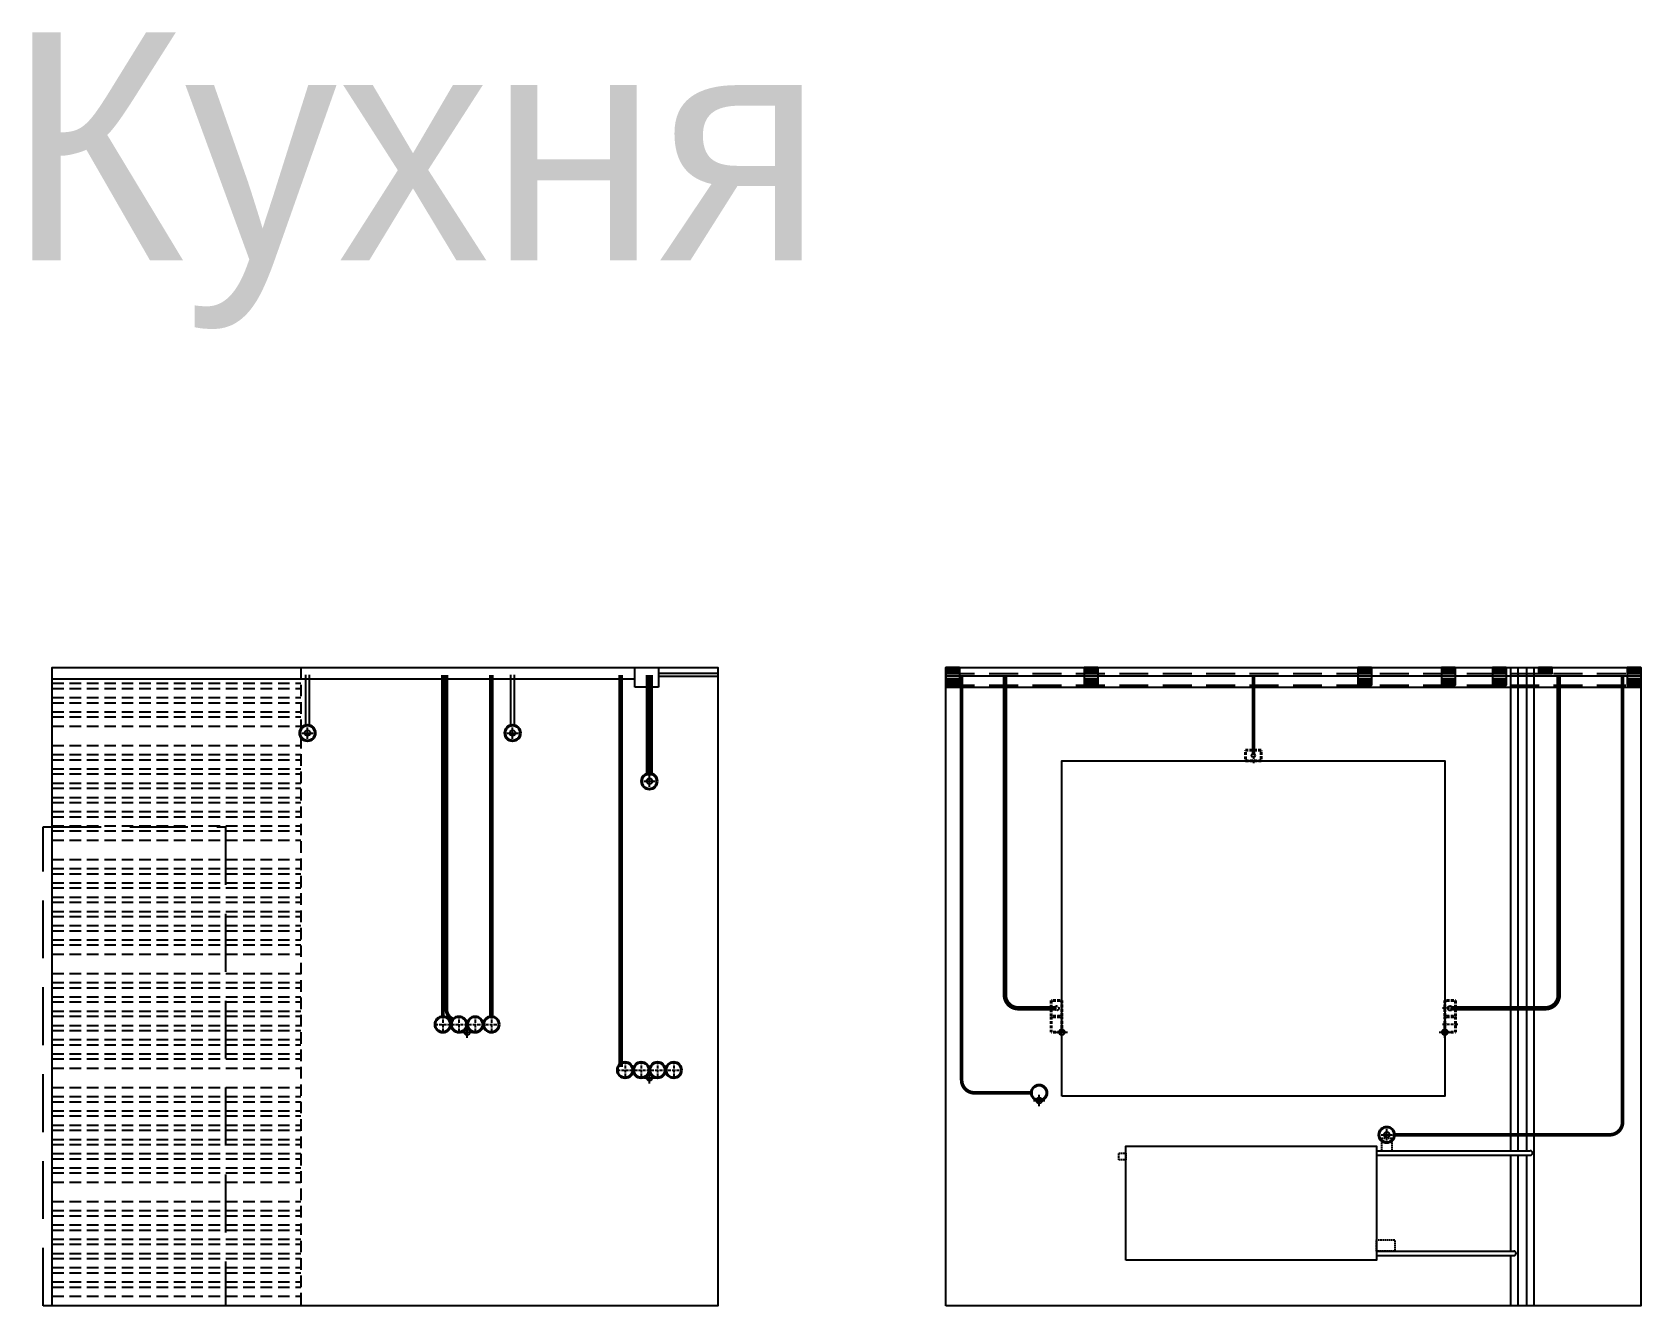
# Model space of a CAD drawing. Header units: millimetres. Extents: x -36531 to 56557, y -58468 to 154.
# Drawn here: x 38905 to 45963, y -31338 to -25753 of the extents above; entities that cross this region are included whole.
import ezdxf

# ---------------------------------------------------------------- set-up
doc = ezdxf.new("R2010")
doc.units = ezdxf.units.MM
doc.header["$PDMODE"] = 34
doc.header["$PDSIZE"] = 25
doc.linetypes.add('ACAD_ISO10W100', pattern=[18.5, 12, -3, 0.5, -3])
doc.linetypes.add('DASHED', pattern=[19.05, 12.7, -6.35])
for name, color, linetype in [('01 Черновое', 7, 'Continuous'), ('02 ЭОМ и СС', 7, 'Continuous'), ('03 Потолок', 7, 'Continuous'), ('11 Привязка размеры', 7, 'Continuous')]:
    doc.layers.add(name, color=color, linetype=linetype)
doc.layers.add('100 noprint', color=1, linetype='Continuous', plot=False)
doc.styles.get("Standard").update_dxf_attribs({"font": 'Ubuntu-R.ttf'})

msp = doc.modelspace()

# ---------------------------------------------------------------- hatches: boundary and pattern name
at = {"layer": '03 Потолок', "lineweight": -2}
for points in [[(42913.1, -28538.4), (42913.1, -28565.4), (42973.1, -28565.4), (42973.1, -28538.4)], [(43521.1, -28538.4), (43521.1, -28565.4), (43581.1, -28565.4), (43581.1, -28538.4)], [(44721.1, -28538.4), (44721.1, -28565.4), (44781.1, -28565.4), (44781.1, -28538.4)], [(45089.1, -28538.4), (45089.1, -28565.4), (45149.1, -28565.4), (45149.1, -28538.4)], [(45311.7, -28538.4), (45311.7, -28565.4), (45371.7, -28565.4), (45371.7, -28538.4)], [(45513.7, -28538.4), (45513.7, -28565.4), (45573.7, -28565.4), (45573.7, -28538.4)], [(45903.1, -28538.4), (45903.1, -28565.4), (45963.1, -28565.4), (45963.1, -28538.4)], [(42913.1, -28588.9), (42913.1, -28615.9), (42973.1, -28615.9), (42973.1, -28588.9)], [(43521.1, -28588.9), (43521.1, -28615.9), (43581.1, -28615.9), (43581.1, -28588.9)], [(44721.1, -28588.9), (44721.1, -28615.9), (44781.1, -28615.9), (44781.1, -28588.9)], [(45089.1, -28588.9), (45089.1, -28615.9), (45149.1, -28615.9), (45149.1, -28588.9)], [(45311.7, -28588.9), (45311.7, -28615.9), (45371.7, -28615.9), (45371.7, -28588.9)], [(45903.1, -28588.9), (45903.1, -28615.9), (45963.1, -28615.9), (45963.1, -28588.9)]]:
    msp.add_hatch(color=252, dxfattribs=at).paths.add_polyline_path(points)

# ---------------------------------------------------------------- linework, layer by layer
at = {"layer": '01 Черновое'}
for p, q in [((45391.1, -28538.4), (45391.1, -30658.4)), ((45423.1, -28538.4), (45423.1, -30658.4)), ((45461.1, -28538.4), (45461.1, -30658.4)), ((45493.1, -28538.4), (45493.1, -31338.4)), ((44803.1, -30658.4), (45478.2, -30658.4)), ((44803.1, -30678.4), (45478.2, -30678.4)), ((45391.1, -30678.4), (45391.1, -31098.4)), ((45423.1, -30678.4), (45423.1, -31338.4)), ((45461.1, -30678.4), (45461.1, -31338.4)), ((44803.1, -31098.4), (45405.8, -31098.4)), ((44803.1, -31118.4), (45405.8, -31118.4)), ((45391.1, -31118.4), (45391.1, -31338.4))]:
    msp.add_line(p, q, dxfattribs=at)
at = {"layer": '01 Черновое', "linetype": 'DASHED', "ltscale": 0.5}
for p, q in [((44825.6, -30603.4), (44870.6, -30603.4)), ((44825.6, -30603.4), (44825.6, -30658.4)), ((44870.6, -30603.4), (44870.6, -30658.4))]:
    msp.add_line(p, q, dxfattribs=at)
at = {"layer": '01 Черновое'}
for points in [[(38993.1, -31338.4), (38993.1, -28538.4), (41913.1, -28538.4), (41913.1, -31338.4)], [(42913.1, -31338.4), (42913.1, -28538.4), (45963.1, -28538.4), (45963.1, -31338.4)], [(43423.1, -30418.4), (43423.1, -28948.4), (45103.1, -28948.4), (45103.1, -30418.4)], [(43703.1, -31138.4), (43703.1, -30638.4), (44803.1, -30638.4), (44803.1, -31138.4)]]:
    msp.add_lwpolyline(points, close=True, dxfattribs=at)
at = {"layer": '01 Черновое', "linetype": 'DASHED', "ltscale": 20}
msp.add_lwpolyline([(39753.1, -29238.4), (39753.1, -31338.4), (38953.1, -31338.4), (38953.1, -29238.4)], close=True, dxfattribs=at)
at = {"layer": '01 Черновое', "linetype": 'DASHED', "ltscale": 0.5, "flags": 128}
for points in [[(43673.1, -30698.4), (43673.1, -30668.4), (43703.1, -30668.4), (43703.1, -30698.4)], [(44803.1, -31098.4), (44803.1, -31048.4), (44883.1, -31048.4), (44883.1, -31098.4)]]:
    msp.add_lwpolyline(points, close=True, dxfattribs=at)
at = {"layer": '01 Черновое'}
for centre in [(45478.2, -30668.4), (45405.8, -31108.4)]:
    msp.add_arc(centre, 10, 270, 90, dxfattribs=at)
at = {"layer": '02 ЭОМ и СС'}
for p, q in [((40105.1, -28793.3), (40105.1, -28571.4)), ((40121.1, -28793.3), (40121.1, -28571.4)), ((41005.1, -28793.3), (41005.1, -28571.4)), ((41021.1, -28793.3), (41021.1, -28571.4))]:
    msp.add_line(p, q, dxfattribs=at)
at = {"layer": '02 ЭОМ и СС', "color": 6, "flags": 128}
msp.add_lwpolyline([(40706.6, -30070.4, 16, 16, 0), (40706.6, -28571.4, 16, 16, 0)], format="xyseb", dxfattribs=at)
at = {"layer": '02 ЭОМ и СС', "color": 231, "const_width": 16}
msp.add_lwpolyline([(40752, -30082, -0.301698), (40722.6, -30037.8), (40722.6, -28571.4)], format="xyb", dxfattribs=at)
at = {"layer": '02 ЭОМ и СС', "color": 1, "flags": 128}
for points in [[(40919.6, -30070.4, 20, 20, 0), (40919.6, -28571.4, 20, 20, 0)], [(41486.6, -30291.1, 20, 20, 0), (41486.6, -28571.4, 20, 20, 0)]]:
    msp.add_lwpolyline(points, format="xyseb", dxfattribs=at)
at = {"layer": '02 ЭОМ и СС', "color": 254, "const_width": 16}
msp.add_lwpolyline([(41605.1, -29013.1), (41605.1, -28571.4)], dxfattribs=at)
at = {"layer": '02 ЭОМ и СС', "const_width": 16, "flags": 128}
for points in [[(41621.1, -29013.1), (41621.1, -28571.4)], [(44263.1, -28924.9), (44263.1, -28571.4)]]:
    msp.add_lwpolyline(points, dxfattribs=at)
at = {"layer": '02 ЭОМ и СС', "flags": 128}
msp.add_lwpolyline([(43289.1, -30404.3, 16, 16, 0), (43039.1, -30404.3, 16, 16, -0.414214), (42983.1, -30348.3, 16, 16, 0), (42983.1, -28571.4, 16, 16, 0)], format="xyseb", dxfattribs=at)
at = {"layer": '02 ЭОМ и СС', "color": 1, "const_width": 20, "flags": 128}
for points in [[(43173.1, -28571.4), (43173.1, -29975.4, 0.414214), (43231.1, -30033.4), (43399.6, -30033.4)], [(45603.1, -28571.4), (45603.1, -29975.4, -0.414214), (45545.1, -30033.4), (45126.6, -30033.4)]]:
    msp.add_lwpolyline(points, format="xyb", dxfattribs=at)
at = {"layer": '02 ЭОМ и СС', "color": 254, "const_width": 16}
msp.add_lwpolyline([(44882.1, -30588.7), (45827.1, -30588.3, 0.414214), (45883.1, -30532.3), (45883.1, -28571.4)], format="xyb", dxfattribs=at)
at = {"layer": '02 ЭОМ и СС', "linetype": 'DASHED', "lineweight": 40, "flags": 128}
msp.add_lwpolyline([(44297.1, -28901.4), (44229.1, -28901.4), (44229.1, -28948.4), (44297.1, -28948.4)], close=True, dxfattribs=at)
at = {"layer": '02 ЭОМ и СС', "color": 1, "linetype": 'DASHED', "lineweight": 40, "flags": 128}
for points in [[(43376.1, -29999.4), (43376.1, -30067.4), (43423.1, -30067.4), (43423.1, -29999.4)], [(45150.1, -29999.4), (45150.1, -30067.4), (45103.1, -30067.4), (45103.1, -29999.4)], [(43376.1, -30070.4), (43376.1, -30138.4), (43423.1, -30138.4), (43423.1, -30070.4)], [(45150.1, -30070.4), (45150.1, -30138.4), (45103.1, -30138.4), (45103.1, -30070.4)]]:
    msp.add_lwpolyline(points, close=True, dxfattribs=at)
at = {"layer": '02 ЭОМ и СС', "lineweight": 40}
for centre in [(40113.1, -28826.4), (41013.1, -28826.4), (41613.1, -29037.9), (43323.1, -30404.3), (44848.1, -30588.4)]:
    msp.add_circle(centre, 34, dxfattribs=at)
at = {"layer": '02 ЭОМ и СС'}
msp.add_circle((44263.1, -28924.9), 8, dxfattribs=at)
at = {"layer": '02 ЭОМ и СС', "color": 1, "linetype": 'DASHED'}
msp.add_circle((43399.6, -30033.4), 10, dxfattribs=at)
at = {"layer": '02 ЭОМ и СС', "color": 1}
msp.add_circle((45126.6, -30033.4), 10, dxfattribs=at)
at = {"layer": '02 ЭОМ и СС', "color": 6, "lineweight": 40}
for centre in [(40706.6, -30104.4), (40777.6, -30104.4)]:
    msp.add_circle(centre, 34, dxfattribs=at)
at = {"layer": '02 ЭОМ и СС', "color": 1, "lineweight": 40}
for centre in [(40848.6, -30104.4), (40919.6, -30104.4), (41506.6, -30304.4), (41577.6, -30304.4), (41648.6, -30304.4), (41719.6, -30304.4)]:
    msp.add_circle(centre, 34, dxfattribs=at)
at = {"layer": '03 Потолок', "color": 1, "ltscale": 10}
for p, q in [((41549.1, -28625.4), (41549.1, -28538.4)), ((41653.1, -28538.4), (41653.1, -28625.4)), ((42913.1, -28574.9), (45963.1, -28574.9)), ((41653.1, -28625.4), (41549.1, -28625.4)), ((42913.1, -28625.4), (45963.1, -28625.4))]:
    msp.add_line(p, q, dxfattribs=at)
at = {"layer": '03 Потолок', "color": 1, "lineweight": -2}
for p, q in [((41913.1, -28565.4), (41653.1, -28565.4)), ((41913.1, -28577.9), (41653.1, -28577.9)), ((42913.1, -28538.4), (42913.1, -28615.9)), ((42973.1, -28538.4), (42973.1, -28615.9)), ((43521.1, -28538.4), (43521.1, -28615.9)), ((43581.1, -28538.4), (43581.1, -28615.9)), ((44721.1, -28538.4), (44721.1, -28615.9)), ((44781.1, -28538.4), (44781.1, -28615.9)), ((45089.1, -28538.4), (45089.1, -28615.9)), ((45149.1, -28538.4), (45149.1, -28615.9)), ((45311.7, -28538.4), (45311.7, -28615.9)), ((45371.7, -28538.4), (45371.7, -28615.9)), ((45903.1, -28538.4), (45903.1, -28615.9)), ((45963.1, -28538.4), (45963.1, -28615.9)), ((38993.1, -28588.4), (41549.1, -28588.4))]:
    msp.add_line(p, q, dxfattribs=at)
at = {"layer": '03 Потолок', "color": 1, "linetype": 'DASHED', "ltscale": 10}
for p, q in [((42913.1, -28565.4), (45963.1, -28565.4)), ((42913.1, -28615.9), (45963.1, -28615.9))]:
    msp.add_line(p, q, dxfattribs=at)
at = {"layer": '03 Потолок', "color": 1, "lineweight": -2}
for points in [[(42913.1, -28538.4), (42913.1, -28565.4), (42973.1, -28565.4), (42973.1, -28538.4)], [(42913.1, -28538.4), (42913.1, -28565.4), (42973.1, -28565.4), (42973.1, -28538.4)], [(43521.1, -28538.4), (43521.1, -28565.4), (43581.1, -28565.4), (43581.1, -28538.4)], [(43521.1, -28538.4), (43521.1, -28565.4), (43581.1, -28565.4), (43581.1, -28538.4)], [(44721.1, -28538.4), (44721.1, -28565.4), (44781.1, -28565.4), (44781.1, -28538.4)], [(44721.1, -28538.4), (44721.1, -28565.4), (44781.1, -28565.4), (44781.1, -28538.4)], [(45089.1, -28538.4), (45089.1, -28565.4), (45149.1, -28565.4), (45149.1, -28538.4)], [(45089.1, -28538.4), (45089.1, -28565.4), (45149.1, -28565.4), (45149.1, -28538.4)], [(45311.7, -28538.4), (45311.7, -28565.4), (45371.7, -28565.4), (45371.7, -28538.4)], [(45311.7, -28538.4), (45311.7, -28565.4), (45371.7, -28565.4), (45371.7, -28538.4)], [(45513.7, -28538.4), (45513.7, -28565.4), (45573.7, -28565.4), (45573.7, -28538.4)], [(45903.1, -28538.4), (45903.1, -28565.4), (45963.1, -28565.4), (45963.1, -28538.4)], [(45903.1, -28538.4), (45903.1, -28565.4), (45963.1, -28565.4), (45963.1, -28538.4)], [(42913.1, -28588.9), (42913.1, -28615.9), (42973.1, -28615.9), (42973.1, -28588.9)], [(42913.1, -28588.9), (42913.1, -28615.9), (42973.1, -28615.9), (42973.1, -28588.9)], [(43521.1, -28588.9), (43521.1, -28615.9), (43581.1, -28615.9), (43581.1, -28588.9)], [(43521.1, -28588.9), (43521.1, -28615.9), (43581.1, -28615.9), (43581.1, -28588.9)], [(44721.1, -28588.9), (44721.1, -28615.9), (44781.1, -28615.9), (44781.1, -28588.9)], [(44721.1, -28588.9), (44721.1, -28615.9), (44781.1, -28615.9), (44781.1, -28588.9)], [(45089.1, -28588.9), (45089.1, -28615.9), (45149.1, -28615.9), (45149.1, -28588.9)], [(45089.1, -28588.9), (45089.1, -28615.9), (45149.1, -28615.9), (45149.1, -28588.9)], [(45311.7, -28588.9), (45311.7, -28615.9), (45371.7, -28615.9), (45371.7, -28588.9)], [(45311.7, -28588.9), (45311.7, -28615.9), (45371.7, -28615.9), (45371.7, -28588.9)], [(45903.1, -28588.9), (45903.1, -28615.9), (45963.1, -28615.9), (45963.1, -28588.9)], [(45903.1, -28588.9), (45903.1, -28615.9), (45963.1, -28615.9), (45963.1, -28588.9)]]:
    msp.add_lwpolyline(points, close=True, dxfattribs=at)
at = {"layer": '100 noprint', "linetype": 'DASHED', "ltscale": 4}
for p, q in [((40083.1, -28538.4), (40083.1, -31338.4)), ((38993.1, -28608.4), (40083.1, -28608.4)), ((38993.1, -28630.9), (40083.1, -28630.9)), ((38993.1, -28670.9), (40083.1, -28670.9)), ((38993.1, -28693.4), (40083.1, -28693.4)), ((38993.1, -28733.4), (40083.1, -28733.4)), ((38993.1, -28755.9), (40083.1, -28755.9)), ((38993.1, -28795.9), (40083.1, -28795.9)), ((38993.1, -28880.9), (40083.1, -28880.9)), ((38993.1, -28920.9), (40083.1, -28920.9)), ((38993.1, -28943.4), (40083.1, -28943.4)), ((38993.1, -28983.4), (40083.1, -28983.4)), ((38993.1, -29005.9), (40083.1, -29005.9)), ((38993.1, -29045.9), (40083.1, -29045.9)), ((38993.1, -29068.4), (40083.1, -29068.4)), ((38993.1, -29108.4), (40083.1, -29108.4)), ((38993.1, -29130.9), (40083.1, -29130.9)), ((38993.1, -29170.9), (40083.1, -29170.9)), ((38993.1, -29193.4), (40083.1, -29193.4)), ((38993.1, -29233.4), (40083.1, -29233.4)), ((38993.1, -29255.9), (40083.1, -29255.9)), ((38993.1, -29295.9), (40083.1, -29295.9)), ((38993.1, -29380.9), (40083.1, -29380.9)), ((38993.1, -29420.9), (40083.1, -29420.9)), ((38993.1, -29443.4), (40083.1, -29443.4)), ((38993.1, -29483.4), (40083.1, -29483.4)), ((38993.1, -29505.9), (40083.1, -29505.9)), ((38993.1, -29545.9), (40083.1, -29545.9)), ((38993.1, -29568.4), (40083.1, -29568.4)), ((38993.1, -29608.4), (40083.1, -29608.4)), ((38993.1, -29630.9), (40083.1, -29630.9)), ((38993.1, -29670.9), (40083.1, -29670.9)), ((38993.1, -29693.4), (40083.1, -29693.4)), ((38993.1, -29733.4), (40083.1, -29733.4)), ((38993.1, -29755.9), (40083.1, -29755.9)), ((38993.1, -29795.9), (40083.1, -29795.9)), ((38993.1, -29880.9), (40083.1, -29880.9)), ((38993.1, -29920.9), (40083.1, -29920.9)), ((38993.1, -29943.4), (40083.1, -29943.4)), ((38993.1, -29983.4), (40083.1, -29983.4)), ((38993.1, -30005.9), (40083.1, -30005.9)), ((38993.1, -30045.9), (40083.1, -30045.9)), ((38993.1, -30068.4), (40083.1, -30068.4)), ((38993.1, -30108.4), (40083.1, -30108.4)), ((38993.1, -30130.9), (40083.1, -30130.9)), ((38993.1, -30170.9), (40083.1, -30170.9)), ((38993.1, -30193.4), (40083.1, -30193.4)), ((38993.1, -30233.4), (40083.1, -30233.4)), ((38993.1, -30255.9), (40083.1, -30255.9)), ((38993.1, -30295.9), (40083.1, -30295.9)), ((38993.1, -30380.9), (40083.1, -30380.9)), ((38993.1, -30420.9), (40083.1, -30420.9)), ((38993.1, -30443.4), (40083.1, -30443.4)), ((38993.1, -30483.4), (40083.1, -30483.4)), ((38993.1, -30505.9), (40083.1, -30505.9)), ((38993.1, -30545.9), (40083.1, -30545.9)), ((38993.1, -30568.4), (40083.1, -30568.4)), ((38993.1, -30608.4), (40083.1, -30608.4)), ((38993.1, -30630.9), (40083.1, -30630.9)), ((38993.1, -30670.9), (40083.1, -30670.9)), ((38993.1, -30693.4), (40083.1, -30693.4)), ((38993.1, -30733.4), (40083.1, -30733.4)), ((38993.1, -30755.9), (40083.1, -30755.9)), ((38993.1, -30795.9), (40083.1, -30795.9)), ((38993.1, -30880.9), (40083.1, -30880.9)), ((38993.1, -30920.9), (40083.1, -30920.9)), ((38993.1, -30943.4), (40083.1, -30943.4)), ((38993.1, -30983.4), (40083.1, -30983.4)), ((38993.1, -31005.9), (40083.1, -31005.9)), ((38993.1, -31045.9), (40083.1, -31045.9)), ((38993.1, -31068.4), (40083.1, -31068.4)), ((38993.1, -31108.4), (40083.1, -31108.4)), ((38993.1, -31130.9), (40083.1, -31130.9)), ((38993.1, -31170.9), (40083.1, -31170.9)), ((38993.1, -31193.4), (40083.1, -31193.4)), ((38993.1, -31233.4), (40083.1, -31233.4)), ((38993.1, -31255.9), (40083.1, -31255.9)), ((38993.1, -31295.9), (40083.1, -31295.9))]:
    msp.add_line(p, q, dxfattribs=at)
at = {"layer": '11 Привязка размеры', "linetype": 'ACAD_ISO10W100'}
for p, q in [((44263.1, -28891.4), (44263.1, -28958.4)), ((40706.6, -30066.5), (40706.6, -30142.3)), ((40777.6, -30066.5), (40777.6, -30142.3)), ((40848.6, -30066.5), (40848.6, -30142.3)), ((40919.6, -30066.5), (40919.6, -30142.3)), ((45160.1, -30033.4), (45093.1, -30033.4)), ((40672.6, -30104.4), (40953.6, -30104.4)), ((45160.1, -30104.4), (45093.1, -30104.4)), ((41506.6, -30266.5), (41506.6, -30342.3)), ((41577.6, -30266.5), (41577.6, -30342.3)), ((41648.6, -30266.5), (41648.6, -30342.3)), ((41719.6, -30266.5), (41719.6, -30342.3)), ((41472.6, -30304.4), (41753.6, -30304.4))]:
    msp.add_line(p, q, dxfattribs=at)
at = {"layer": '11 Привязка размеры', "lineweight": -2}
for p in [(40113.1, -28826.4), (41013.1, -28826.4), (41613.1, -29037.9), (40813.1, -30138.4), (43423.1, -30138.4), (45103.1, -30138.4), (41613.1, -30338.4), (43323.1, -30438.4), (44848.1, -30588.5)]:
    msp.add_point(p, dxfattribs=at)

# ---------------------------------------------------------------- texts
at = {"layer": '100 noprint', "insert": (38795.3, -25752.7), "char_height": 1000, "width": 2318.604, "attachment_point": 1}
msp.add_mtext('{Кухня}', dxfattribs=at)

doc.saveas('drawing.dxf')
